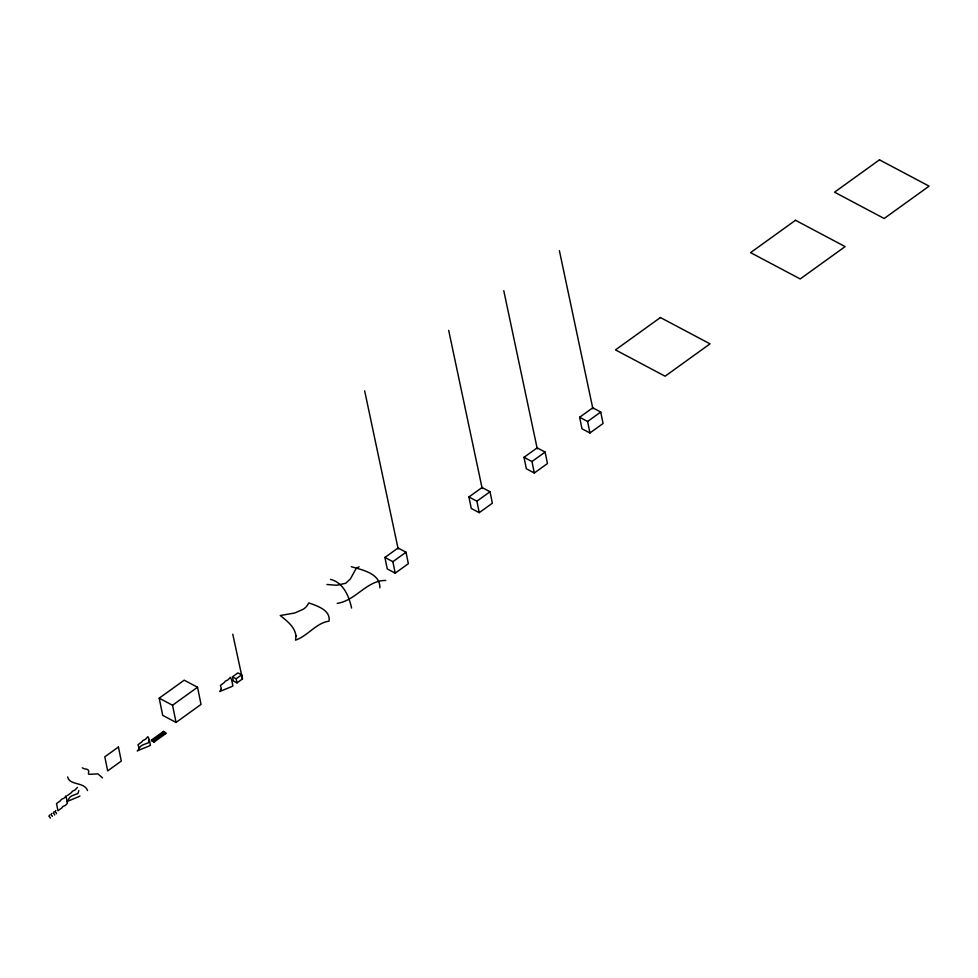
<?xml version="1.0" encoding="UTF-8"?>
<svg xmlns="http://www.w3.org/2000/svg" width="978" height="978" viewBox="0 0 978 978"><rect width="100%" height="100%" fill="white"/><g stroke="black" fill="none" stroke-linecap="round" stroke-linejoin="round"><path stroke-width="1.47" d="M68.35 799.503L70 797.143A11.369 6.919 -11.5 0 1 72.286 795.652L77.934 793.513L78.827 790.603M138.803 748.781L140.453 746.434A11.369 6.919 -11.5 0 1 142.739 744.943L148.375 742.791L149.267 739.894A4.866 0.807 77.6 0 0 148.68 738.145L147.874 736.703L145.685 739.062A6.345 3.863 -11.5 0 1 144.671 739.686L143.118 740.395A1.308 0.795 -11.5 0 0 142.702 740.713L142.275 741.312A7.494 4.56 -11.5 0 1 141.712 741.984L137.971 744.747A7.91 3.729 54.3 0 1 138.852 748.83A10.538 4.976 54.3 0 1 137.226 750.847L147.018 746.862A14.853 9.046 -11.5 0 0 150.416 745.309L149.646 741.324A5.55 0.917 77.6 0 0 149.267 739.894M67.653 776.935C69.487 785.689 84.401 781.63 87.519 790.554M379.855 587.876C380.479 573.438 362.019 569.844 351.285 566.702M77.421 787.412L75.233 789.784A6.345 3.863 -11.5 0 1 74.218 790.407L72.665 791.116A1.308 0.795 -11.5 0 0 72.25 791.434L71.834 792.021A7.494 4.56 -11.5 0 1 71.272 792.693L67.531 795.456M49.633 814.955L48.9 816.239L49.878 817.217A3.386 2.054 -11.5 0 1 50.245 817.865L50.281 818.17M51.724 813.451L51.003 814.723L51.968 815.713A3.386 2.054 -11.5 0 1 52.335 816.361M53.998 811.813L53.277 813.085L54.255 814.075A3.386 2.054 -11.5 0 1 54.609 814.723L54.658 815.016M55.819 810.493L55.098 811.777L56.076 812.755A3.386 2.054 -11.5 0 1 56.443 813.415L56.48 813.708M159.206 698.17L184.206 680.175L197.532 687.241L201.028 704.429L176.04 722.424L162.703 715.358L159.206 698.17L172.544 705.236L176.04 722.424M172.544 705.236L197.532 687.241M384.916 557.448L398.058 547.986L406.017 552.215L408.352 563.683L395.21 573.145L387.251 568.915L384.916 557.448L392.875 561.678L395.21 573.145M468.927 496.971L482.068 487.509L490.027 491.738L492.362 503.205L479.22 512.655L471.262 508.438L468.927 496.971L476.885 501.188L479.22 512.655M524.012 457.313L537.154 447.851L545.125 452.068L547.46 463.535L534.318 472.997L526.347 468.78L524.012 457.313L531.983 461.53L534.318 472.997M579.636 417.264L592.778 407.814L600.736 412.031L603.071 423.498L589.93 432.961L581.971 428.743L579.636 417.264L587.595 421.494L589.93 432.961M232.483 676.813L237.923 672.901L241.615 674.857L242.446 678.952L237.006 682.876L233.314 680.908L232.483 676.813L236.175 678.781L237.006 682.876M392.875 561.678L406.017 552.215M476.885 501.188L490.027 491.738M531.983 461.53L545.125 452.068M587.595 421.494L600.736 412.031M236.175 678.781L241.615 674.857M151.578 739.991L163.46 731.434L165.6 732.571L165.808 733.586L153.925 742.131L151.578 739.991L153.925 742.131M151.786 740.994L163.668 732.449L165.808 733.586M153.717 741.128L165.6 732.571M359.085 566.763L355.955 568.78L350.466 578.829L345.723 583.267L336.591 585.272L326.933 584.489M337.214 603.353C355.686 600.773 366.958 580.052 385.76 580.48M66.81 801.63L76.565 797.583A14.853 9.046 -11.5 0 0 79.976 796.031M330.503 579.367C343.351 582.533 349.06 596.336 351.579 608.047M102.507 777.852L97.91 773.904L89.084 774.319A2.641 1.614 -11.5 0 1 88.387 773.867C90.208 767.547 85.172 770.138 82.274 767.84M232.776 634.209L242.446 678.952M559.392 250.674L592.9 408.828M503.768 290.71L537.277 448.878M448.682 330.368L482.191 488.535M364.66 390.845L398.168 549.013M163.46 731.434L163.668 732.449M296.028 636.03L295.503 640.15C307.764 635.993 316.151 622.9 329.024 621.164C330.857 610.076 316.97 605.822 308.84 602.937L306.566 606.409A17.054 10.379 -11.5 0 1 303.204 609.27L294.794 612.986L280.258 615.541C286.945 620.834 294.916 626.947 296.028 636.03M221.309 688.793L219.732 691.544L229.475 687.497A14.853 9.046 -11.5 0 0 232.886 685.945L232.104 681.959A5.122 0.844 77.6 0 0 231.138 678.756L230.331 677.338L228.143 679.698A6.345 3.863 -11.5 0 1 227.128 680.321L225.588 681.03A1.308 0.795 -11.5 0 0 225.172 681.348L224.744 681.947A7.494 4.56 -11.5 0 1 224.182 682.62L220.441 685.382L221.309 688.793M66.003 796.068L64.45 797.816A5.623 3.423 -11.5 0 1 63.484 798.439L61.663 799.27A1.308 0.795 -11.5 0 0 61.247 799.576L60.819 800.175A7.494 4.56 -11.5 0 1 60.257 800.848L56.516 803.61L57.971 810.75L61.712 807.987A7.494 4.56 -11.5 0 0 62.274 807.315L62.69 806.728A1.308 0.795 -11.5 0 1 63.105 806.41L64.939 805.579A5.623 3.423 -11.5 0 0 65.905 804.955L67.458 803.207L66.003 796.068M660.407 317.532L615.48 349.892L665.101 376.212L710.028 343.853L660.407 317.532M795.505 220.282L750.566 252.63L800.187 278.95L845.126 246.603L795.505 220.282M879.479 159.83L834.552 192.177L884.161 218.497L929.1 186.15L879.479 159.83M118.436 747.021L104.805 756.825L107.666 770.884L121.296 761.08L118.436 747.021"/></g></svg>
